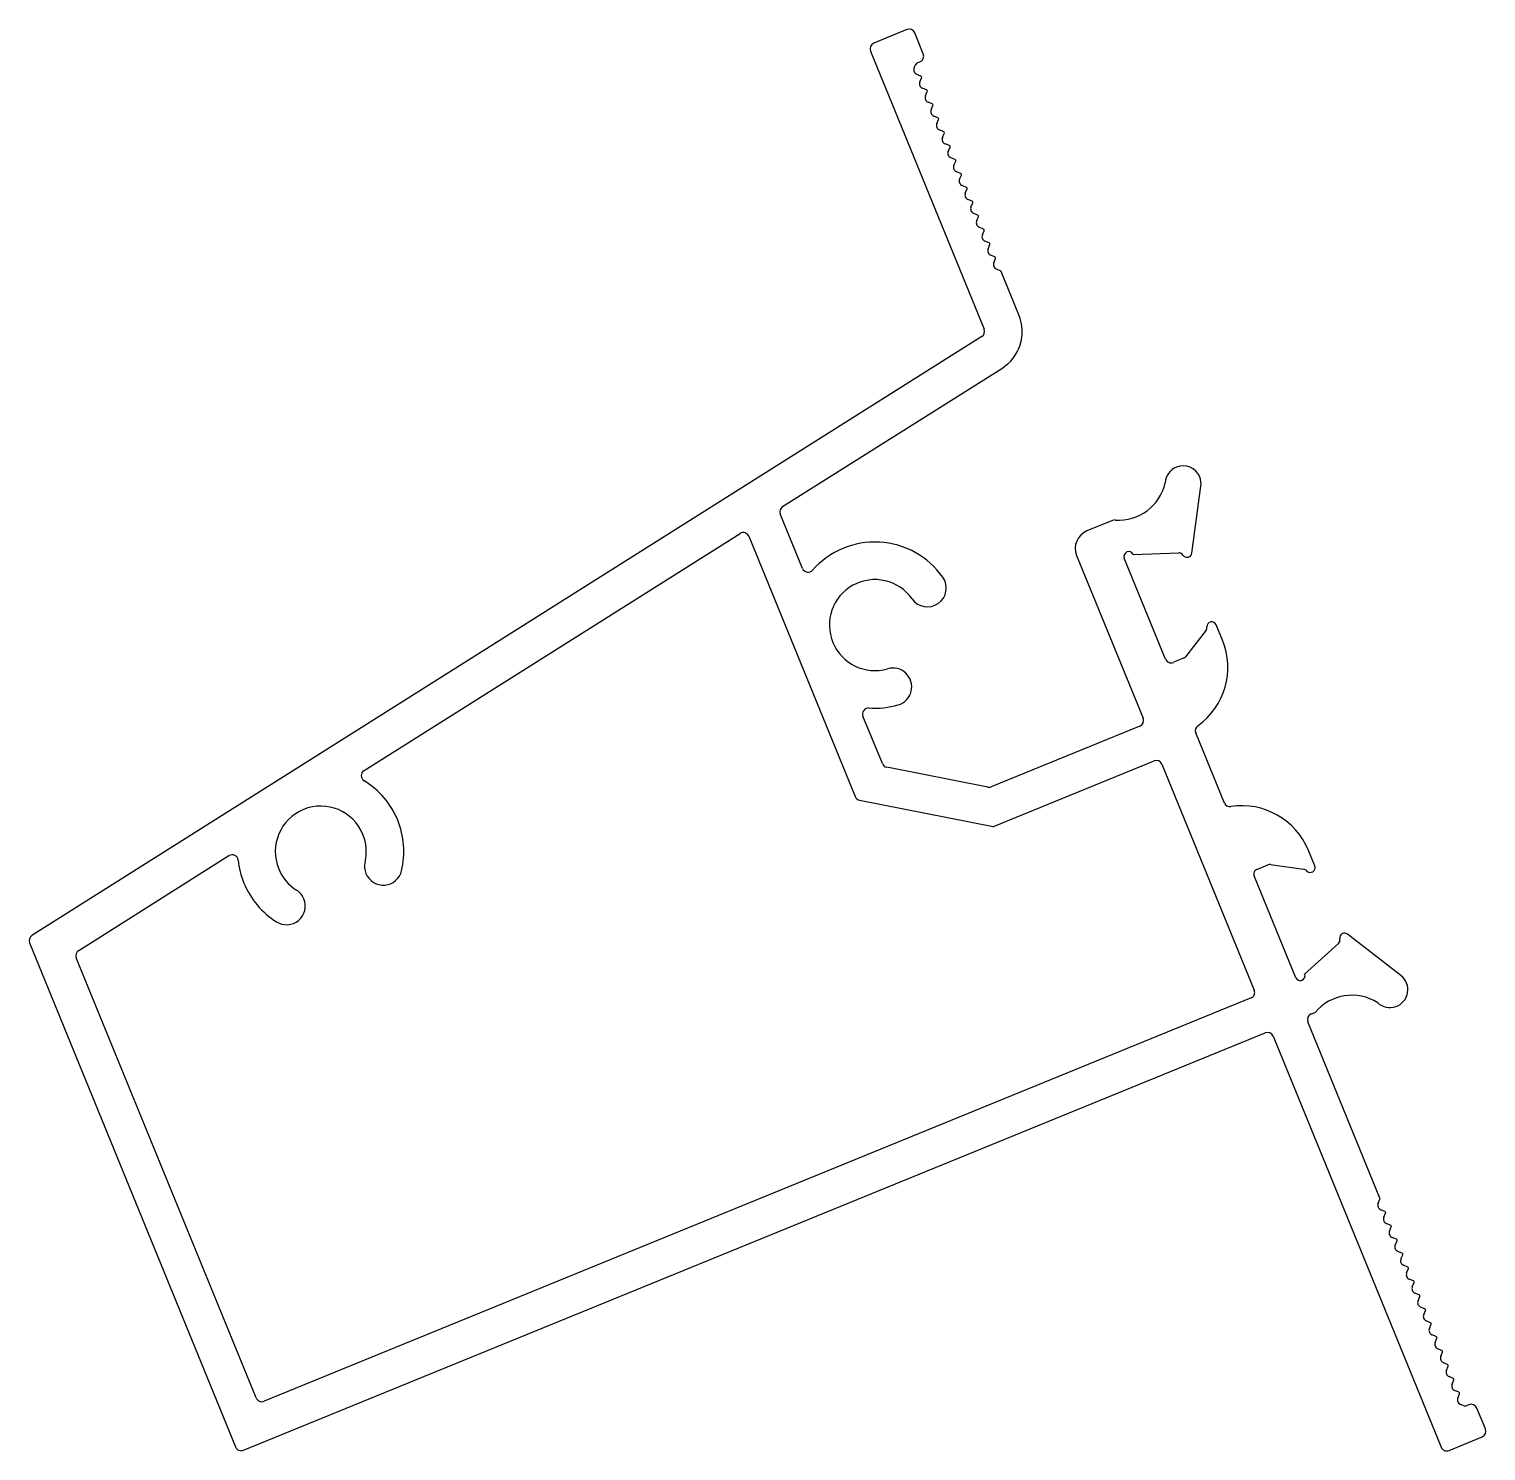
# Model space of a CAD drawing. Header units: inches. Extents: x -27.7 to 33.2, y -0.4 to 58.9.
import ezdxf

# ---------------------------------------------------------------- set-up
doc = ezdxf.new("R2010")
doc.units = ezdxf.units.IN
doc.header["$MEASUREMENT"] = 0
doc.layers.add('Iniside Frame', color=152, linetype='Continuous')
doc.layers.add('Outside Frame', color=152, linetype='Continuous')

msp = doc.modelspace()

# ---------------------------------------------------------------- linework, layer by layer
at = {"layer": 'Iniside Frame', "color": 7, "lineweight": -2}
for p, q in [((-13.694, 27.97), (2.01, 37.871)), ((2.375, 37.754), (6.819, 26.88)), ((12.658, 25.654), (19.3, 28.368)), ((19.631, 28.229), (23.487, 18.794)), ((7.002, 26.729), (12.515, 25.64)), ((-25.611, 20.457), (-19.335, 24.414)), ((-18.197, 1.762), (-25.711, 20.146)), ((23.35, 18.468), (-17.866, 1.623))]:
    msp.add_line(p, q, dxfattribs=at)
for centre, radius, start, end in [((2.144, 37.659), 0.25, 22.22996, 122.23002), ((19.396, 28.133), 0.254, 22.23, 112.23), ((-13.561, 27.758), 0.25, 122.22985, 238.5604), ((-15.501, 24.584), 3.47, 22.23002, 58.56054), ((7.051, 26.974), 0.25, 202.23007, 258.82283), ((-15.501, 24.584), 1.9, 22.23, 202.23), ((-15.501, 24.584), 3.47, 346.69691, 22.23002), ((12.564, 25.885), 0.25, 258.82269, 292.22974), ((-15.501, 24.584), 1.9, 346.69694, 22.23), ((-19.201, 24.202), 0.25, 5.89951, 122.23006), ((-15.501, 24.584), 3.47, 185.89953, 202.23), ((-15.501, 24.584), 1.9, 202.23, 237.76306), ((-12.888, 23.967), 0.785, 166.69691, 202.23), ((-12.888, 23.967), 0.785, 202.23, 346.69691), ((-15.501, 24.584), 3.47, 202.23, 237.76304), ((-16.933, 22.313), 0.785, 237.76309, 22.23), ((-16.933, 22.313), 0.785, 22.23, 57.76309), ((-25.476, 20.242), 0.254, 122.23, 202.23), ((23.256, 18.7), 0.25, 292.23, 22.23), ((-17.962, 1.858), 0.254, 202.23, 292.23)]:
    msp.add_arc(centre, radius, start, end, dxfattribs=at)
at = {"layer": 'Outside Frame', "color": 7, "lineweight": -2}
for p, q in [((8.976, 58.916), (7.594, 58.352)), ((9.663, 57.905), (9.307, 58.777)), ((7.455, 58.021), (12.204, 46.402)), ((9.28, 57.313), (9.329, 57.43)), ((9.439, 57.539), (9.524, 57.574)), ((9.563, 56.974), (9.388, 57.047)), ((9.517, 56.732), (9.59, 56.907)), ((9.801, 56.393), (9.626, 56.466)), ((9.754, 56.151), (9.828, 56.326)), ((10.038, 55.812), (9.863, 55.885)), ((9.992, 55.57), (10.065, 55.745)), ((10.276, 55.231), (10.101, 55.304)), ((10.229, 54.989), (10.303, 55.164)), ((10.513, 54.65), (10.338, 54.723)), ((10.467, 54.409), (10.54, 54.583)), ((10.75, 54.069), (10.575, 54.143)), ((10.704, 53.828), (10.778, 54.003)), ((10.988, 53.488), (10.813, 53.562)), ((10.942, 53.247), (11.015, 53.422)), ((11.225, 52.907), (11.05, 52.981)), ((11.179, 52.666), (11.252, 52.841)), ((11.463, 52.326), (11.288, 52.4)), ((11.416, 52.085), (11.49, 52.26)), ((11.7, 51.745), (11.525, 51.819)), ((11.654, 51.504), (11.727, 51.679)), ((11.938, 51.164), (11.763, 51.238)), ((11.891, 50.923), (11.965, 51.098)), ((12.175, 50.583), (12, 50.657)), ((12.129, 50.342), (12.202, 50.517)), ((12.412, 50.003), (12.237, 50.076)), ((12.366, 49.761), (12.44, 49.936)), ((12.65, 49.422), (12.475, 49.495)), ((12.604, 49.18), (12.677, 49.355)), ((12.887, 48.841), (12.712, 48.914)), ((13.656, 46.999), (12.915, 48.813)), ((12.104, 46.091), (-27.563, 21.082)), ((3.788, 38.992), (12.938, 44.761)), ((20.875, 37.048), (21.257, 39.845)), ((4.621, 36.41), (3.69, 38.686)), ((17.563, 38.415), (16.497, 37.979)), ((16.066, 36.953), (18.845, 30.153)), ((19.779, 32.625), (18.058, 36.836)), ((18.428, 36.988), (20.329, 37.062)), ((21.469, 33.831), (20.611, 32.724)), ((22.158, 33.414), (21.895, 34.055)), ((20.527, 32.66), (20.105, 32.488)), ((7.953, 28.256), (7.143, 30.238)), ((18.706, 29.821), (12.501, 27.285)), ((22.237, 26.612), (21.04, 29.541)), ((12.358, 27.271), (8.136, 28.106)), ((26.009, 23.99), (25.747, 24.631)), ((23.588, 23.836), (24.056, 24.027)), ((24.16, 24.04), (25.547, 23.851)), ((25.218, 19.317), (23.478, 23.575)), ((-27.662, 20.771), (-19.057, -0.285)), ((26.997, 20.747), (25.589, 19.468)), ((29.609, 19.41), (27.378, 21.139)), ((25.864, 17.8), (26.027, 17.866)), ((28.734, 10.106), (25.725, 17.469)), ((-18.725, -0.424), (23.941, 17.014)), ((24.272, 16.875), (31.287, -0.289)), ((28.661, 9.892), (28.734, 10.067)), ((28.944, 9.553), (28.769, 9.626)), ((28.898, 9.311), (28.971, 9.486)), ((29.182, 8.972), (29.007, 9.045)), ((29.135, 8.731), (29.209, 8.906)), ((29.419, 8.391), (29.244, 8.465)), ((29.373, 8.15), (29.446, 8.325)), ((29.657, 7.81), (29.482, 7.884)), ((29.61, 7.569), (29.684, 7.744)), ((29.894, 7.229), (29.719, 7.303)), ((29.848, 6.988), (29.921, 7.163)), ((30.131, 6.648), (29.956, 6.722)), ((30.085, 6.407), (30.159, 6.582)), ((30.369, 6.067), (30.194, 6.141)), ((30.323, 5.826), (30.396, 6.001)), ((30.606, 5.486), (30.431, 5.56)), ((30.56, 5.245), (30.633, 5.42)), ((30.844, 4.906), (30.669, 4.979)), ((30.797, 4.664), (30.871, 4.839)), ((31.081, 4.325), (30.906, 4.398)), ((31.035, 4.083), (31.108, 4.258)), ((31.319, 3.744), (31.144, 3.817)), ((31.272, 3.502), (31.346, 3.677)), ((31.556, 3.163), (31.381, 3.236)), ((31.51, 2.921), (31.583, 3.096)), ((31.793, 2.582), (31.618, 2.655)), ((31.747, 2.34), (31.821, 2.515)), ((32.031, 2.001), (31.856, 2.074)), ((31.985, 1.759), (32.058, 1.934)), ((32.21, 1.444), (32.093, 1.493)), ((32.451, 1.478), (32.366, 1.444)), ((33.138, 0.467), (32.782, 1.339)), ((31.618, -0.428), (32.999, 0.136))]:
    msp.add_line(p, q, dxfattribs=at)
for centre, radius, start, end in [((9.072, 58.681), 0.254, 22.23, 112.23), ((7.691, 58.117), 0.254, 112.23, 202.23), ((9.428, 57.809), 0.254, 292.23, 22.23), ((9.467, 57.235), 0.203, 157.23, 202.23), ((9.516, 57.351), 0.203, 112.23, 157.23), ((9.467, 57.235), 0.203, 202.23, 247.23), ((9.704, 56.654), 0.203, 157.23, 202.23), ((9.544, 56.927), 0.0508, 22.23, 67.23), ((9.544, 56.927), 0.0508, 337.23, 22.23), ((9.704, 56.654), 0.203, 202.23, 247.23), ((9.942, 56.073), 0.203, 157.23, 202.23), ((9.942, 56.073), 0.203, 202.23, 247.23), ((9.781, 56.346), 0.0508, 22.23, 67.23), ((9.781, 56.346), 0.0508, 337.23, 22.23), ((10.179, 55.492), 0.203, 157.23, 202.23), ((10.179, 55.492), 0.203, 202.23, 247.23), ((10.018, 55.765), 0.0508, 22.23, 67.23), ((10.018, 55.765), 0.0508, 337.23, 22.23), ((10.417, 54.911), 0.203, 157.23, 202.23), ((10.417, 54.911), 0.203, 202.23, 247.23), ((10.256, 55.184), 0.0508, 22.23, 67.23), ((10.256, 55.184), 0.0508, 337.23, 22.23), ((10.654, 54.33), 0.203, 157.23, 202.23), ((10.654, 54.33), 0.203, 202.23, 247.23), ((10.493, 54.603), 0.0508, 22.23, 67.23), ((10.493, 54.603), 0.0508, 337.23, 22.23), ((10.892, 53.749), 0.203, 157.23, 202.23), ((10.892, 53.749), 0.203, 202.23, 247.23), ((10.731, 54.022), 0.0508, 22.23, 67.23), ((10.731, 54.022), 0.0508, 337.23, 22.23), ((11.129, 53.168), 0.203, 157.23, 202.23), ((11.129, 53.168), 0.203, 202.23, 247.23), ((10.968, 53.441), 0.0508, 22.23, 67.23), ((10.968, 53.441), 0.0508, 337.23, 22.23), ((11.366, 52.587), 0.203, 157.23, 202.23), ((11.366, 52.587), 0.203, 202.23, 247.23), ((11.206, 52.86), 0.0508, 22.23, 67.23), ((11.206, 52.86), 0.0508, 337.23, 22.23), ((11.443, 52.279), 0.0508, 22.23, 67.23), ((11.604, 52.006), 0.203, 157.23, 202.23), ((11.604, 52.006), 0.203, 202.23, 247.23), ((11.443, 52.279), 0.0508, 337.23, 22.23), ((11.68, 51.698), 0.0508, 22.23, 67.23), ((11.68, 51.698), 0.0508, 337.23, 22.23), ((11.841, 51.425), 0.203, 157.23, 202.23), ((11.841, 51.425), 0.203, 202.23, 247.23), ((11.918, 51.118), 0.0508, 22.23, 67.23), ((11.918, 51.118), 0.0508, 337.23, 22.23), ((12.079, 50.844), 0.203, 157.23, 202.23), ((12.079, 50.844), 0.203, 202.23, 247.23), ((12.155, 50.537), 0.0508, 22.23, 67.23), ((12.155, 50.537), 0.0508, 337.23, 22.23), ((12.316, 50.263), 0.203, 157.23, 202.23), ((12.316, 50.263), 0.203, 202.23, 247.23), ((12.393, 49.956), 0.0508, 22.23, 67.23), ((12.393, 49.956), 0.0508, 337.23, 22.23), ((12.554, 49.682), 0.203, 157.23, 202.23), ((12.554, 49.682), 0.203, 202.23, 247.23), ((12.63, 49.375), 0.0508, 22.23, 67.23), ((12.63, 49.375), 0.0508, 337.23, 22.23), ((12.791, 49.101), 0.203, 157.23, 202.23), ((12.791, 49.101), 0.203, 202.23, 247.23), ((12.868, 48.794), 0.0508, 22.23, 67.23), ((11.963, 46.308), 1.829, 302.23, 22.23), ((11.969, 46.306), 0.254, 302.23, 22.23), ((20.514, 39.947), 0.75, 112.23, 177.25501), ((20.514, 39.947), 0.75, 22.23, 112.23), ((20.514, 39.947), 0.75, 352.22999, 22.23), ((17.815, 40.428), 2, 266.03295, 347.11752), ((3.922, 38.78), 0.25, 122.23002, 202.22998), ((17.659, 38.18), 0.254, 86.03295, 112.23), ((16.795, 37.25), 0.787, 112.23, 202.23), ((7.641, 34.043), 3.47, 35.18671, 138.56055), ((18.243, 36.912), 0.2, 22.23, 202.23), ((20.337, 36.859), 0.203, 32.4929, 92.23002), ((20.677, 37.075), 0.2, 212.4929, 352.23002), ((4.852, 36.505), 0.25, 202.23004, 318.56059), ((7.641, 34.043), 1.9, 35.18675, 286.25287), ((9.835, 35.59), 0.785, 215.18678, 35.18678), ((21.71, 33.979), 0.2, 22.23, 183.46746), ((21.308, 33.955), 0.203, 322.23002, 3.46746), ((19.381, 32.279), 3, 305.5724, 22.22994), ((8.392, 31.465), 0.785, 286.25289, 106.25289), ((20.011, 32.719), 0.25, 202.23, 292.23), ((20.45, 32.848), 0.203, 292.23, 322.23002), ((7.375, 30.332), 0.25, 85.89953, 202.23007), ((7.641, 34.043), 3.47, 265.89944, 286.25292), ((18.61, 30.057), 0.254, 292.23, 22.23), ((21.271, 29.635), 0.25, 125.5725, 202.23004), ((8.184, 28.351), 0.25, 202.23007, 258.82283), ((12.406, 27.517), 0.25, 258.82257, 292.22962), ((22.468, 26.707), 0.25, 202.22996, 278.8875), ((22.97, 23.496), 3, 22.23006, 98.8876), ((23.663, 23.65), 0.2, 112.22996, 202.23004), ((24.132, 23.839), 0.203, 82.22998, 112.23), ((25.52, 23.649), 0.203, 40.99254, 82.22998), ((25.824, 23.914), 0.2, 220.99254, 22.23), ((-27.427, 20.867), 0.254, 122.23, 202.23), ((26.861, 20.897), 0.203, 312.22998, 11.9671), ((27.255, 20.981), 0.2, 52.22998, 191.9671), ((25.404, 19.392), 0.2, 202.23, 22.23), ((29.15, 18.817), 0.75, 227.20499, 52.23001), ((27.561, 16.583), 2, 57.34248, 140.07237), ((25.96, 17.565), 0.254, 112.23, 202.23), ((24.037, 16.778), 0.254, 22.23, 112.23), ((28.848, 9.814), 0.203, 157.23, 202.23), ((28.848, 9.814), 0.203, 202.23, 247.23), ((28.687, 10.087), 0.0508, 337.23, 22.23), ((29.085, 9.233), 0.203, 157.23, 202.23), ((29.085, 9.233), 0.203, 202.23, 247.23), ((28.925, 9.506), 0.0508, 22.23, 67.23), ((28.925, 9.506), 0.0508, 337.23, 22.23), ((29.323, 8.652), 0.203, 157.23, 202.23), ((29.323, 8.652), 0.203, 202.23, 247.23), ((29.162, 8.925), 0.0508, 22.23, 67.23), ((29.162, 8.925), 0.0508, 337.23, 22.23), ((29.56, 8.071), 0.203, 157.23, 202.23), ((29.56, 8.071), 0.203, 202.23, 247.23), ((29.4, 8.344), 0.0508, 22.23, 67.23), ((29.4, 8.344), 0.0508, 337.23, 22.23), ((29.798, 7.49), 0.203, 157.23, 202.23), ((29.798, 7.49), 0.203, 202.23, 247.23), ((29.637, 7.763), 0.0508, 22.23, 67.23), ((29.637, 7.763), 0.0508, 337.23, 22.23), ((30.035, 6.909), 0.203, 157.23, 202.23), ((30.035, 6.909), 0.203, 202.23, 247.23), ((29.874, 7.182), 0.0508, 22.23, 67.23), ((29.874, 7.182), 0.0508, 337.23, 22.23), ((30.273, 6.328), 0.203, 157.23, 202.23), ((30.273, 6.328), 0.203, 202.23, 247.23), ((30.112, 6.601), 0.0508, 22.23, 67.23), ((30.112, 6.601), 0.0508, 337.23, 22.23), ((30.51, 5.747), 0.203, 157.23, 202.23), ((30.51, 5.747), 0.203, 202.23, 247.23), ((30.349, 6.021), 0.0508, 22.23, 67.23), ((30.349, 6.021), 0.0508, 337.23, 22.23), ((30.587, 5.44), 0.0508, 22.23, 67.23), ((30.747, 5.166), 0.203, 157.23, 202.23), ((30.747, 5.166), 0.203, 202.23, 247.23), ((30.587, 5.44), 0.0508, 337.23, 22.23), ((30.824, 4.859), 0.0508, 22.23, 67.23), ((30.824, 4.859), 0.0508, 337.23, 22.23), ((30.985, 4.585), 0.203, 157.23, 202.23), ((30.985, 4.585), 0.203, 202.23, 247.23), ((31.062, 4.278), 0.0508, 22.23, 67.23), ((31.062, 4.278), 0.0508, 337.23, 22.23), ((31.222, 4.004), 0.203, 157.23, 202.23), ((31.222, 4.004), 0.203, 202.23, 247.23), ((31.299, 3.697), 0.0508, 22.23, 67.23), ((31.299, 3.697), 0.0508, 337.23, 22.23), ((31.46, 3.424), 0.203, 157.23, 202.23), ((31.46, 3.424), 0.203, 202.23, 247.23), ((31.536, 3.116), 0.0508, 22.23, 67.23), ((31.536, 3.116), 0.0508, 337.23, 22.23), ((31.697, 2.843), 0.203, 157.23, 202.23), ((31.697, 2.843), 0.203, 202.23, 247.23), ((31.774, 2.535), 0.0508, 22.23, 67.23), ((31.774, 2.535), 0.0508, 337.23, 22.23), ((31.935, 2.262), 0.203, 157.23, 202.23), ((31.935, 2.262), 0.203, 202.23, 247.23), ((32.011, 1.954), 0.0508, 22.23, 67.23), ((32.011, 1.954), 0.0508, 337.23, 22.23), ((32.172, 1.681), 0.203, 157.23, 202.23), ((32.172, 1.681), 0.203, 202.23, 247.23), ((32.289, 1.632), 0.203, 247.23, 292.23), ((32.547, 1.243), 0.254, 22.23, 112.23), ((32.903, 0.371), 0.254, 292.23, 22.23), ((-18.821, -0.189), 0.254, 202.23, 292.23), ((31.522, -0.193), 0.254, 202.23, 292.23)]:
    msp.add_arc(centre, radius, start, end, dxfattribs=at)

doc.saveas('drawing.dxf')
